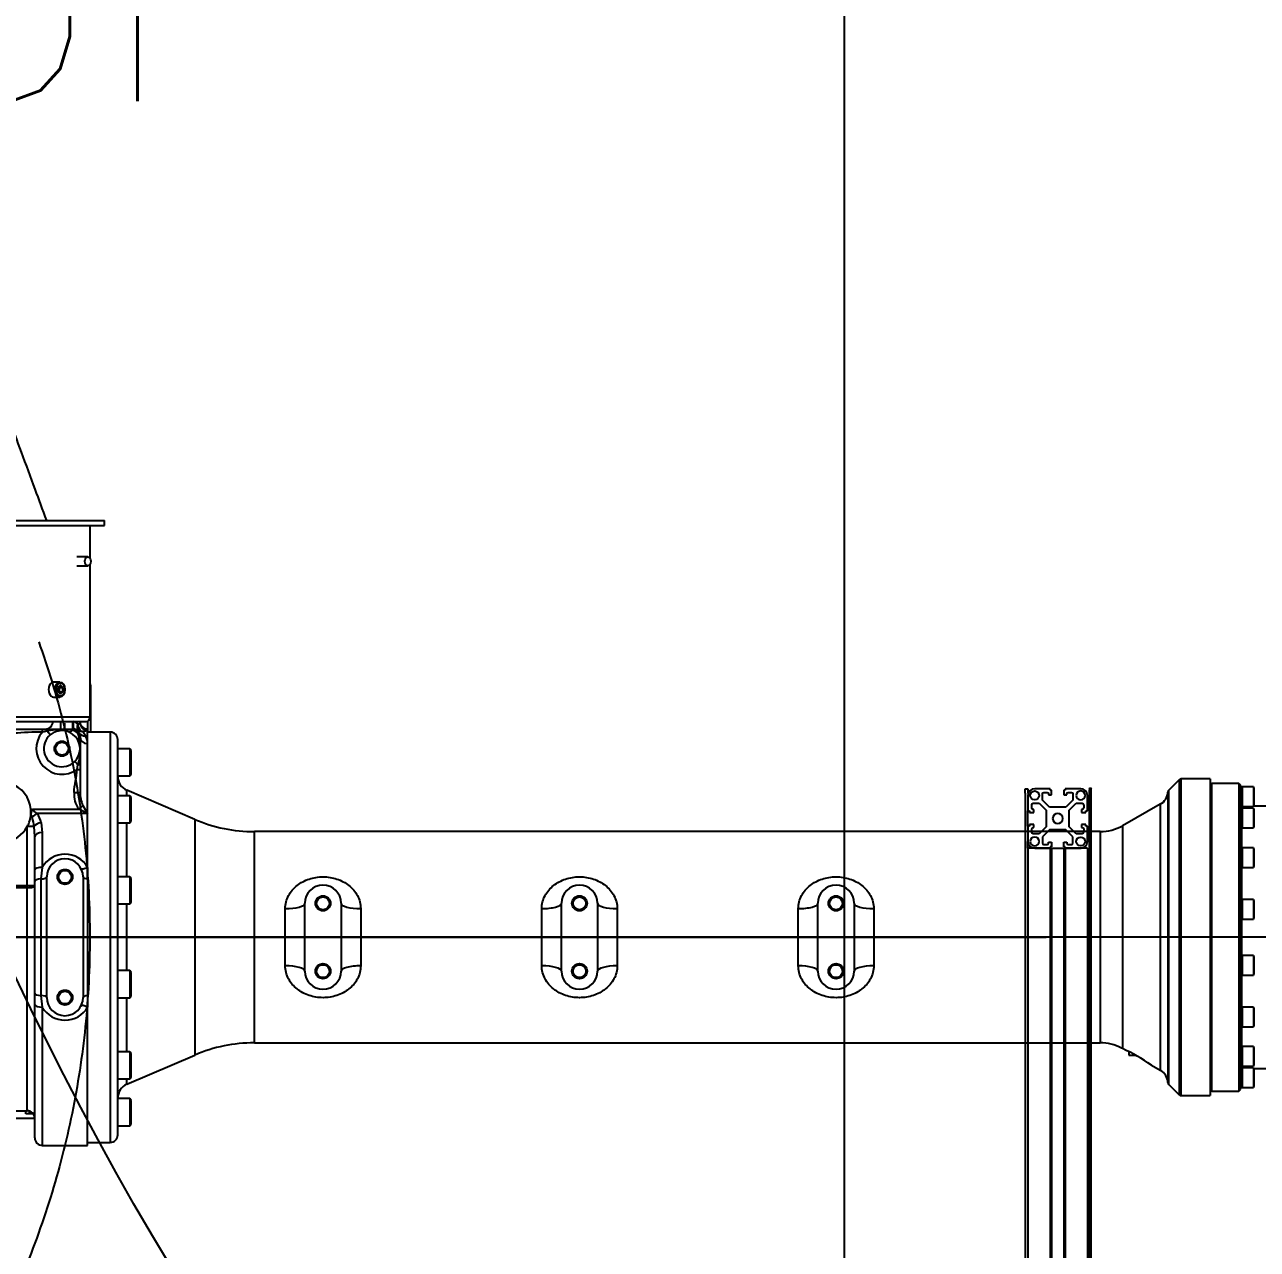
# Model space of a CAD drawing. Header units: millimetres. Extents: x 10462777 to 22643323, y 453826 to 1389191.
# Drawn here: x 11298256 to 11299086, y 583224 to 584049 of the extents above; entities that cross this region are included whole.
import ezdxf
from ezdxf.enums import TextEntityAlignment as Align

# ---------------------------------------------------------------- set-up
doc = ezdxf.new("R2010")
doc.units = ezdxf.units.MM
doc.header["$LTSCALE"] = 200
doc.header["$MEASUREMENT"] = 0
doc.header["$PDMODE"] = 35
doc.header["$PDSIZE"] = -5
for name, pattern in [('CENTER', [2, 1.25, -0.25, 0.25, -0.25]), ('CENTER2', [1.125, 0.75, -0.125, 0.125, -0.125]), ('PHANTOM', [2.5, 1.25, -0.25, 0.25, -0.25, 0.25, -0.25])]:
    doc.linetypes.add(name, pattern=pattern)
doc.layers.get('0').update_dxf_attribs({"linetype": 'CONTINUOUS'})
doc.layers.get('DEFPOINTS').update_dxf_attribs({"linetype": 'CONTINUOUS'})
for name, color, linetype in [('$DDT_AUDIT_GENERATED_(146A)', 7, 'CONTINUOUS'), ('$DDT_AUDIT_GENERATED_(1626)', 7, 'CONTINUOUS'), ('$DDT_AUDIT_GENERATED_(276)', 7, 'CONTINUOUS'), ('$DDT_AUDIT_GENERATED_(D3A)', 7, 'CONTINUOUS'), ('1', 1, 'CENTER'), ('A290-7120-X219', 7, 'CONTINUOUS'), ('A290-7329-X401', 7, 'CONTINUOUS'), ('A290-7329-X402', 7, 'CONTINUOUS'), ('A290-7329-X406', 7, 'CONTINUOUS'), ('DV1_DEFAULT', 7, 'CONTINUOUS'), ('LIBRL_A6-BA-12X3', 7, 'CONTINUOUS'), ('LIBRL_A6-BA-6X10', 7, 'CONTINUOUS'), ('LIBRL_A6-BA-8X35', 7, 'CONTINUOUS'), ('LIBRL_A97L-0001-', 7, 'CONTINUOUS'), ('ZZ', 7, 'CONTINUOUS')]:
    doc.layers.add(name, color=color, linetype=linetype)
doc.layers.add('LAYOUT', color=8, linetype='CONTINUOUS', lineweight=25)
doc.styles.add('SEACAD_arial_ttf', font='txt.shx ', dxfattribs={"height": 0.2, "bigfont": ' whgtxt.shx'})
doc.styles.get("Standard").update_dxf_attribs({"font": 'SYMBOL'})
doc.dimstyles.new('DS ROBOTEC', dxfattribs={"dimscale": 0, "dimtxt": 2.5, "dimasz": 2.5, "dimexe": 0.3, "dimexo": 0.3, "dimgap": 0.5, "dimtad": 1, "dimzin": 9, "dimdsep": 46, "dimtxsty": 'Standard', "dimblk": 'OPEN', "dimcen": 0, "dimclrd": 4, "dimclre": 4, "dimclrt": 110, "dimazin": 2, "dimtm": 1.5, "dimtfac": 1, "dimtmove": 0, "dimatfit": 3, "dimldrblk": 'OPEN', "dimfxl": 1, "dimtfill": 1, "dimtolj": 1, "dimlwd": -1, "dimlwe": -1, "dimarcsym": 0})

# ---------------------------------------------------------------- blocks, each defined once
blk = doc.blocks.new('r710ic')
at = {"layer": 'LAYOUT', "color": 3}
blk.add_circle((272041.37, 104232.63), 2050.12, dxfattribs=at)
blk = doc.blocks.new('A$C7DA30AB0')
at = {"layer": '$DDT_AUDIT_GENERATED_(146A)', "color": 7, "linetype": 'Continuous', "ltscale": 25.4}
for p, q in [((3586.22, 3306.61, 0), (3598.01, 3306.61, 0)), ((3598.01, 3306.61, 0), (3600.62, 3306.61, 0)), ((3600.62, 3306.61, 0), (3600.62, 3306.61, 0))]:
    blk.add_line(p, q, dxfattribs=at)
blk.add_ellipse((3598.01, 3304.57, 0), major_axis=(0, 2.03), ratio=0.642788, start_param=0, end_param=0.044703, dxfattribs=at)
at = {"layer": '$DDT_AUDIT_GENERATED_(1626)', "color": 7, "linetype": 'Continuous', "ltscale": 25.4}
blk.add_open_spline([(3586.22, 3306.61, 0), (3583.49, 3314.07, 0), (3578.17, 3328.55, 0), (3569.45, 3352.2, 0), (3560.84, 3375.21, 0), (3552.73, 3396.49, 0), (3545.18, 3415.82, 0), (3538.19, 3433.25, 0), (3531.75, 3448.82, 0), (3525.85, 3462.59, 0), (3520.47, 3474.71, 0), (3515.49, 3485.5, 0), (3510.8, 3495.27, 0), (3506.3, 3504.23, 0), (3501.99, 3512.43, 0), (3498.22, 3519.22, 0), (3494.89, 3524.96, 0), (3491.68, 3530.24, 0), (3487.9, 3536.12, 0), (3483.44, 3542.55, 0), (3478.15, 3549.44, 0), (3472.35, 3556, 0), (3466.34, 3561.7, 0), (3460.67, 3566.1, 0), (3455.9, 3569.1, 0), (3452.07, 3571.11, 0), (3448.99, 3572.53, 0), (3445.26, 3574.02, 0), (3440.42, 3575.57, 0), (3434.56, 3576.87, 0), (3427.48, 3577.72, 0), (3420.22, 3577.7, 0), (3413.52, 3576.84, 0), (3408.08, 3575.57, 0), (3403.63, 3574.08, 0), (3399.5, 3572.32, 0), (3395.52, 3570.24, 0), (3391.2, 3567.47, 0), (3387.01, 3564.19, 0), (3383.31, 3560.74, 0), (3380.19, 3557.39, 0), (3377.61, 3554.26, 0), (3375.37, 3551.26, 0), (3373.39, 3548.36, 0), (3371.07, 3544.66, 0), (3368.41, 3539.92, 0), (3365.46, 3533.83, 0), (3362.67, 3527.04, 0), (3360.15, 3519.61, 0), (3357.99, 3511.7, 0), (3356.34, 3503.6, 0), (3355.25, 3495.68, 0), (3354.72, 3488.24, 0), (3354.68, 3481.2, 0), (3355.05, 3475.71, 0), (3355.55, 3471.63, 0), (3355.97, 3468.94, 0), (3356.49, 3466.3, 0), (3357.09, 3463.69, 0), (3357.82, 3461.08, 0), (3358.73, 3458.26, 0), (3359.98, 3454.99, 0), (3361.77, 3451.13, 0), (3364.31, 3446.8, 0), (3367.67, 3442.26, 0), (3371.96, 3437.46, 0), (3374.92, 3434.53, 0), (3376.76, 3432.73, 0)], degree=3, knots=[0.0070915, 0.0070915, 0.0070915, 0.0070915, 0.0368787, 0.0715317, 0.1038029, 0.1336061, 0.1609145, 0.1857498, 0.2081714, 0.2282665, 0.2461396, 0.2621447, 0.2771535, 0.291269, 0.3045347, 0.3169976, 0.3252716, 0.3342492, 0.3448381, 0.3570021, 0.3704717, 0.3862615, 0.4004659, 0.4132101, 0.424257, 0.4305665, 0.4360223, 0.4416758, 0.4500991, 0.4606382, 0.4709383, 0.4851588, 0.496676, 0.5066749, 0.5170292, 0.525421, 0.536025, 0.5490861, 0.5639803, 0.5776069, 0.589551, 0.6013983, 0.611703, 0.6218037, 0.6317028, 0.6495848, 0.6691913, 0.6907946, 0.7139724, 0.7380635, 0.7629986, 0.7873313, 0.80959, 0.8305732, 0.8516489, 0.8600642, 0.8683819, 0.8766001, 0.8847187, 0.8927381, 0.9011275, 0.9114288, 0.9250671, 0.9410179, 0.9589376, 0.9786405, 1, 1, 1, 1], dxfattribs=at)
at = {"layer": '$DDT_AUDIT_GENERATED_(276)', "color": 7, "linetype": 'Continuous', "ltscale": 25.4}
for p, q in [((4370.66, 3129.62, 0), (4369.65, 3128.6, 0)), ((4388.95, 3129.62, 0), (4370.66, 3129.62, 0)), ((4370.66, 2922.35, 0), (4370.66, 3129.62, 0)), ((4389.97, 3128.6, 0), (4388.95, 3129.62, 0)), ((4388.95, 3129.62, 0), (4388.95, 2922.35, 0)), ((4389.97, 3127.26, 0), (4389.97, 3128.6, 0)), ((4389.97, 2925.89, 0), (4389.97, 3126.63, 0)), ((4390.98, 3112.84, 0), (4390.98, 3114.05, 0)), ((4420.96, 3114.38, 0), (4399, 3114.38, 0)), ((4390.98, 3086.21, 0), (4390.98, 3099.64, 0)), ((4390.98, 3051.42, 0), (4390.98, 3073.01, 0)), ((4390.98, 3013.76, 0), (4390.98, 3038.21, 0)), ((4390.98, 2978.97, 0), (4390.98, 3000.55, 0)), ((4390.98, 2952.34, 0), (4390.98, 2965.76, 0)), ((4390.98, 2937.93, 0), (4390.98, 2939.13, 0)), ((4399, 2937.59, 0), (4420.96, 2937.59, 0)), ((4369.65, 2923.37, 0), (4370.66, 2922.35, 0)), ((4370.66, 2922.35, 0), (4388.95, 2922.35, 0)), ((4388.95, 2922.35, 0), (4389.97, 2923.37, 0)), ((4389.97, 2923.37, 0), (4389.97, 2924.72, 0))]:
    blk.add_line(p, q, dxfattribs=at)
at = {"layer": '$DDT_AUDIT_GENERATED_(D3A)', "color": 7, "linetype": 'Continuous', "ltscale": 25.4}
for p, q in [((3615.78, 3195.66, 0), (3615.78, 3190.58, 0)), ((3615.37, 3190.58, 0), (3615.78, 3190.58, 0)), ((3615.78, 3190.58, 0), (3615.78, 3185.5, 0)), ((3615.78, 3185.5, 0), (3615.37, 3185.5, 0)), ((3615.78, 3180.42, 0), (3615.37, 3180.42, 0)), ((3615.78, 3185.5, 0), (3615.78, 3180.42, 0)), ((3615.78, 3180.42, 0), (3615.78, 3164.16, 0)), ((3613.75, 3171.48, 0), (3613.75, 3164.16, 0))]:
    blk.add_line(p, q, dxfattribs=at)
blk.add_arc((3613.74, 3195.66, 0), 2.03, 0, 37.05083, dxfattribs=at)
at = {"layer": 'A290-7120-X219', "color": 7, "linetype": 'Continuous', "ltscale": 25.4}
for p, q in [((4314.78, 2949.02, 0), (4314.78, 2946.64, 0)), ((4314.78, 2946.64, 0), (4319.2, 2946.64, 0))]:
    blk.add_line(p, q, dxfattribs=at)
at = {"layer": 'A290-7329-X401', "color": 7, "linetype": 'Continuous', "ltscale": 25.4}
for p, q in [((3595.46, 3171.27, 0), (3595.46, 3166.19, 0)), ((3603.58, 3171.27, 0), (3603.58, 3166.19, 0)), ((3608.66, 3171.27, 0), (3608.66, 3170.47, 0)), ((3544.8, 3166.19, 0), (3583.3, 3166.19, 0)), ((3583.3, 3166.19, 0), (3587.06, 3166.19, 0)), ((3583.3, 3164.16, 0), (3583.3, 3166.19, 0)), ((3586.57, 3164.74, 0), (3583.3, 3164.16, 0)), ((3588.62, 3162.31, 0), (3586.57, 3164.74, 0)), ((3587.06, 3166.19, 0), (3602.93, 3166.19, 0)), ((3602.93, 3166.19, 0), (3603.58, 3166.19, 0)), ((3603.94, 3165.29, 0), (3603.12, 3165.47, 0)), ((3610.51, 3164.48, 0), (3612.27, 3161.47, 0)), ((3613.74, 3166.19, 0), (3613.74, 3165.42, 0)), ((3613.74, 3156.39, 0), (3613.74, 3165.42, 0)), ((3608.08, 3160.59, 0), (3607.82, 3161.56, 0)), ((3608.66, 3152.99, 0), (3608.08, 3160.59, 0)), ((3608.66, 3161.11, 0), (3608.66, 3160.37, 0)), ((3608.66, 3160.37, 0), (3608.66, 3152.99, 0)), ((3613.74, 3109.32, 0), (3613.74, 3156.39, 0)), ((3608.66, 3152.99, 0), (3608.66, 3142.79, 0)), ((3605.08, 3144.35, 0), (3607.21, 3142.21, 0)), ((3606.63, 3139.02, 0), (3607.21, 3142.21, 0)), ((3606.63, 3139.02, 0), (3608.66, 3139.02, 0)), ((3608.66, 3142.79, 0), (3608.66, 3139.02, 0)), ((3608.66, 3139.02, 0), (3608.66, 3123.48, 0)), ((3604.63, 3123.48, 0), (3608.66, 3123.48, 0)), ((3607.79, 3112.34, 0), (3610.64, 3114.66, 0)), ((3610.64, 3114.66, 0), (3613.74, 3109.32, 0)), ((3576.43, 3106.65, 0), (3575.6, 3108.92, 0)), ((3576.63, 3112.34, 0), (3607.79, 3112.34, 0)), ((3613.74, 3109.32, 0), (3579.75, 3109.32, 0)), ((3613.74, 3109.32, 0), (3607.79, 3112.34, 0)), ((3613.74, 3073.05, 0), (3613.74, 3109.32, 0)), ((3577.75, 3100.48, 0), (3573.1, 3100.48, 0)), ((3573.1, 3060.81, 0), (3573.1, 3100.48, 0)), ((3578.18, 3093.87, 0), (3577.75, 3100.48, 0)), ((3582.4, 3103.28, 0), (3583.26, 3096.42, 0)), ((3583.26, 3096.42, 0), (3583.26, 3073.05, 0)), ((3578.18, 3071.34, 0), (3578.18, 3093.87, 0)), ((3578.18, 3063.84, 0), (3578.18, 3071.34, 0)), ((3583.26, 3073.05, 0), (3582.25, 3065.23, 0)), ((3613.74, 3073.05, 0), (3613.74, 3065.32, 0)), ((3578.18, 2988.13, 0), (3578.18, 3063.84, 0)), ((3582.25, 3065.23, 0), (3582.25, 2986.74, 0)), ((3586.31, 3025.99, 0), (3586.31, 3066.63, 0)), ((3610.7, 3066.63, 0), (3610.7, 2985.35, 0)), ((3613.74, 3065.32, 0), (3613.74, 2986.65, 0)), ((3557.86, 3060.81, 0), (3573.1, 3060.81, 0)), ((3573.1, 3059.36, 0), (3557.86, 3059.36, 0)), ((3573.1, 3059.36, 0), (3573.1, 3060.81, 0)), ((3573.1, 3060.81, 0), (3578.18, 3060.81, 0)), ((3573.1, 2909.15, 0), (3573.1, 3059.36, 0)), ((3586.31, 2985.35, 0), (3586.31, 3025.99, 0)), ((3578.18, 2980.63, 0), (3578.18, 2988.13, 0)), ((3578.18, 2890.86, 0), (3578.18, 2980.63, 0)), ((3582.25, 2986.74, 0), (3583.26, 2978.92, 0)), ((3613.74, 2986.65, 0), (3613.74, 2978.92, 0)), ((3583.26, 2978.92, 0), (3583.26, 2885.78, 0)), ((3613.74, 2885.78, 0), (3613.74, 2978.92, 0)), ((3552.78, 2909.15, 0), (3573.1, 2909.15, 0)), ((3572.15, 2907.11, 0), (3572.15, 2909.15, 0)), ((3574.71, 2907.11, 0), (3572.15, 2907.11, 0)), ((3574.71, 2907.11, 0), (3574.71, 2908.89, 0)), ((3576.88, 2907.11, 0), (3574.71, 2907.11, 0)), ((3576.88, 2907.11, 0), (3576.88, 2907.46, 0)), ((3577.12, 2907.11, 0), (3576.88, 2907.11, 0)), ((3577.12, 2907.11, 0), (3577.12, 2907.18, 0)), ((3577.17, 2907.11, 0), (3577.12, 2907.11, 0)), ((3561.42, 2904.07, 0), (3578.18, 2904.07, 0)), ((3583.26, 2885.78, 0), (3613.74, 2885.78, 0))]:
    blk.add_line(p, q, dxfattribs=at)
for centre, radius in [((3596.47, 3152.99, 0), 5.08), ((3596.47, 3152.99, 0), 4.32), ((3598.5, 3066.63, 0), 5.08), ((3598.5, 3066.63, 0), 4.32), ((3598.5, 2985.35, 0), 5.08), ((3598.5, 2985.35, 0), 4.32)]:
    blk.add_circle(centre, radius, dxfattribs=at)
for centre, radius, start, end in [((3585.3, 3171.27, 0), 5.08, 270, 0), ((3603.6, 3167.08, 0), 4.21, 34.97668, 84.772), ((3613.74, 3171.27, 0), 5.08, 180, 270), ((3596.47, 3152.99, 0), 17.27, 139.67978, 306.03188), ((3596.73, 3121.99, 0), 43.94, 81.63822, 103.36745), ((3596.47, 3152.99, 0), 12.19, 314.90087, 130.11917), ((3603.58, 3161.11, 0), 5.08, 0, 90), ((3602.91, 3160.33, 0), 5.06, 13.98256, 78.17778), ((3604.2, 3159.04, 0), 7.16, 61.08318, 88.64104), ((3609.61, 3164.83, 0), 2, 166.41478, 212.94103), ((3596.47, 3152.99, 0), 12.19, 130.11917, 314.90087), ((3604.19, 3156.38, 0), 9.55, 0.06732, 32.21055), ((3579.18, 3151.47, 0), 29.53, 341.71833, 2.9421), ((3555.32, 3110.31, 0), 20.32, 356.062, 130.58967), ((3621.83, 3122.35, 0), 17.24, 176.22774, 215.46167), ((3628.51, 3123.3, 0), 19.85, 179.47489, 205.79306), ((3555.32, 3110.31, 0), 20.32, 331.04498, 356.062), ((3581.99, 3108.86, 0), 6.39, 146.99822, 179.45666), ((3550.72, 3097.9, 0), 27.15, 5.45472, 18.79943), ((3563.7, 3098.68, 0), 19.26, 13.81838, 33.55031), ((3555.32, 3110.31, 0), 20.32, 277.18076, 331.04498), ((3598.5, 3064.29, 0), 17.58, 29.89361, 150.10639), ((3598.5, 3066.63, 0), 12.19, 0, 180), ((3598.5, 2985.35, 0), 12.19, 180, 0), ((3598.5, 2987.69, 0), 17.58, 209.89361, 330.10639), ((3573.1, 2904.07, 0), 5.08, 0, 90), ((3583.26, 2890.86, 0), 5.08, 180, 270)]:
    blk.add_arc(centre, radius, start, end, dxfattribs=at)
at = {"layer": 'A290-7329-X401', "color": 7, "linetype": 'CENTER2', "ltscale": 25.4}
for start, end in [(347.20108, 0), (317.16659, 318.73626)]:
    blk.add_arc((3578.18, 3170.26, 0), 20.32, start, end, dxfattribs=at)
at = {"layer": 'A290-7329-X401', "color": 7, "linetype": 'Continuous', "ltscale": 25.4}
for centre, major_axis, ratio, start_param, end_param in [((3604.37, 3171.27, 0), (0, 5.08), 0.077659, 1.570796, 3.141593), ((3587.06, 3164.16, 0), (0, -2.03), 0.25123, 3.141593, 4.422637), ((3603.58, 3168.73, 0), (-2.09, -4.63), 0.230346, 0, 0.89858), ((3602.93, 3164.16, 0), (0, 2.03), 0.120197, 5.409101, 6.283179), ((3603.58, 3164.16, 0), (0, -2.03), 0.212616, 2.156477, 3.141593), ((3610.51, 3169.49, 0), (-2.59, -4.37), 0.625446, 5.066932, 6.183976), ((3610.51, 3169.49, 0), (-0.74, 5.03), 0.677667, 1.471391, 2.927739), ((3610.51, 3169.49, 0), (-4.36, -2.61), 0.983456, 0.440757, 1.038279), ((3612.27, 3166.38, 0), (-4.35, -2.63), 0.954764, 0, 1.046453), ((3613.74, 3170.47, 0), (-5.08, 0), 0.994483, 0, 0.20835), ((3613.74, 3170.47, 0), (-5.08, 0), 0.994483, 0.20835, 1.570796), ((3611.71, 3161.11, 0), (-4.48, -2.39), 0.33282, 5.459133, 6.283185), ((3606.63, 3161.11, 0), (-2.03, 0), 0.267, 3.141593, 4.089088), ((3606.63, 3160.37, 0), (-2.03, 0), 0.148783, 3.141593, 3.916786), ((3613.74, 3161.11, 0), (-5.08, 0), 0.93007, 0, 1.570796), ((3606.63, 3142.79, 0), (-2.03, 0), 0.299176, 1.860548, 3.141593), ((3579.75, 3106.3, 0), (-4.07, -3.04), 0.509375, 4.348499, 5.216836), ((3582.4, 3100.48, 0), (-4.88, -1.42), 0.535671, 4.557621, 5.785179), ((3583.26, 3093.87, 0), (-5.08, 0), 0.502355, 4.712389, 6.283185), ((3583.26, 3071.34, 0), (-5.08, 0), 0.335664, 4.712389, 6.283185), ((3613.74, 3074.75, 0), (-4.48, -2.39), 0.29994, 0, 1.412172), ((3583.26, 3063.84, 0), (-5.08, 0), 0.27972, 4.913747, 6.283185), ((3581.23, 3066.63, 0), (5.08, 0), 0.27972, 4.913747, 6.283185), ((3615.78, 3066.63, 0), (-5.08, 0), 0.280116, 0, 1.159279), ((3573.1, 3060.81, 0), (-5.08, 0), 0.285652, 1.570796, 3.141593), ((3583.26, 2988.13, 0), (-5.08, 0), 0.27972, 0, 1.369438), ((3583.26, 2980.63, 0), (-5.08, 0), 0.335664, 0, 1.570796), ((3581.23, 2985.35, 0), (-5.08, 0), 0.27972, 3.141593, 4.511031), ((3613.74, 2977.22, 0), (4.48, -2.39), 0.29994, 1.72942, 3.141593), ((3615.78, 2985.35, 0), (5.08, 0), 0.280116, 1.982313, 3.141593)]:
    blk.add_ellipse(centre, major_axis=major_axis, ratio=ratio, start_param=start_param, end_param=end_param, dxfattribs=at)
for points in [[(3583.3, 3164.16, 0), (3570.47, 3164.16, 0), (3557.63, 3162.58, 0), (3544.8, 3162.58, 0)], [(3604.63, 3123.48, 0), (3604.63, 3128.66, 0), (3606.63, 3133.84, 0), (3606.63, 3139.02, 0)]]:
    blk.add_open_spline(points, degree=3, dxfattribs=at)
for points, knots in [([(3607.05, 3169.49, 0), (3607.3, 3169.57, 0), (3607.53, 3169.65, 0), (3607.93, 3169.82, 0), (3608.1, 3169.9, 0), (3608.38, 3170.07, 0), (3608.49, 3170.16, 0), (3608.63, 3170.32, 0), (3608.66, 3170.4, 0), (3608.66, 3170.47, 0)], [0, 0, 0, 0, 0.25, 0.25, 0.5, 0.5, 0.75, 0.75, 1, 1, 1, 1]), ([(3613.74, 3165.42, 0), (3613.74, 3165.35, 0), (3613.67, 3165.27, 0), (3613.46, 3165.16, 0), (3613.37, 3165.11, 0), (3613.15, 3165.03, 0), (3613.03, 3164.99, 0), (3612.61, 3164.87, 0), (3612.27, 3164.79, 0), (3611.67, 3164.67, 0), (3611.45, 3164.63, 0), (3611, 3164.55, 0), (3610.76, 3164.51, 0), (3610.51, 3164.48, 0)], [0, 0, 0, 0, 0.25, 0.25, 0.375, 0.375, 0.5, 0.5, 0.75, 0.75, 0.875, 0.875, 1, 1, 1, 1]), ([(3576.63, 3112.34, 0), (3576.68, 3112.15, 0), (3576.76, 3111.98, 0), (3576.97, 3111.66, 0), (3577.08, 3111.52, 0), (3577.46, 3111.1, 0), (3577.73, 3110.85, 0), (3578.3, 3110.37, 0), (3578.58, 3110.15, 0), (3579.17, 3109.72, 0), (3579.46, 3109.52, 0), (3579.75, 3109.32, 0)], [0, 0, 0, 0, 0.125, 0.125, 0.25, 0.25, 0.5, 0.5, 0.75, 0.75, 1, 1, 1, 1])]:
    blk.add_open_spline(points, degree=3, knots=knots, dxfattribs=at)
at = {"layer": 'A290-7329-X402', "color": 7, "linetype": 'Continuous', "ltscale": 25.4}
for p, q in [((3628.98, 3164.16, 0), (3613.74, 3164.16, 0)), ((3628.98, 3164.16, 0), (3628.98, 2887.81, 0)), ((3634.06, 2892.89, 0), (3634.06, 3159.08, 0)), ((4348.73, 3132.07, 0), (4341.78, 3125.11, 0)), ((4348.73, 3132.07, 0), (4348.73, 2919.9, 0)), ((4369.65, 3132.67, 0), (4350.17, 3132.67, 0)), ((4350.17, 2919.31, 0), (4350.17, 3132.67, 0)), ((4369.65, 3132.67, 0), (4369.65, 2919.31, 0)), ((3686.02, 3105.32, 0), (3640.22, 3124.95, 0)), ((3640.22, 3121.34, 0), (3640.22, 3124.95, 0)), ((4341.18, 3123.79, 0), (4341.18, 2928.18, 0)), ((4341.78, 2926.86, 0), (4341.78, 3125.11, 0)), ((4336.06, 3115.52, 0), (4310.61, 3101.08, 0)), ((4336.06, 3115.52, 0), (4336.06, 2936.45, 0)), ((3686.02, 3105.32, 0), (3686.02, 2946.65, 0)), ((3640.22, 3066.69, 0), (3640.22, 3103.05, 0)), ((4295.56, 3097.11, 0), (3726.04, 3097.11, 0)), ((3726.04, 2954.87, 0), (3726.04, 3097.11, 0)), ((4295.56, 3097.11, 0), (4295.56, 2954.87, 0)), ((4310.61, 3101.08, 0), (4310.61, 2951.01, 0)), ((3613.74, 3065.32, 0), (3613.74, 3073.05, 0)), ((3640.22, 3003.58, 0), (3640.22, 3048.4, 0)), ((3760.05, 3025.99, 0), (3760.05, 3048.85, 0)), ((3784.43, 3048.85, 0), (3784.43, 3025.99, 0)), ((3932.77, 3025.99, 0), (3932.77, 3048.85, 0)), ((3957.15, 3048.85, 0), (3957.15, 3025.99, 0)), ((4105.49, 3025.99, 0), (4105.49, 3048.85, 0)), ((4129.87, 3048.85, 0), (4129.87, 3025.99, 0)), ((3746.84, 3006.71, 0), (3746.84, 3045.27, 0)), ((3797.64, 3045.27, 0), (3797.64, 3006.71, 0)), ((3919.56, 3006.71, 0), (3919.56, 3045.27, 0)), ((3970.36, 3045.27, 0), (3970.36, 3006.71, 0)), ((4092.28, 3006.71, 0), (4092.28, 3045.27, 0)), ((4143.08, 3045.27, 0), (4143.08, 3006.71, 0)), ((3760.05, 3003.13, 0), (3760.05, 3025.99, 0)), ((3784.43, 3025.99, 0), (3784.43, 3003.13, 0)), ((3932.77, 3003.13, 0), (3932.77, 3025.99, 0)), ((3957.15, 3025.99, 0), (3957.15, 3003.13, 0)), ((4105.49, 3003.13, 0), (4105.49, 3025.99, 0)), ((4129.87, 3025.99, 0), (4129.87, 3003.13, 0)), ((3640.22, 2948.92, 0), (3640.22, 2985.29, 0)), ((3640.22, 2927.03, 0), (3686.02, 2946.65, 0)), ((3726.04, 2954.87, 0), (4295.56, 2954.87, 0)), ((4330.01, 2939.88, 0), (4336.06, 2936.45, 0)), ((3640.22, 2927.03, 0), (3640.22, 2930.63, 0)), ((4341.78, 2926.86, 0), (4348.73, 2919.9, 0)), ((4350.17, 2919.31, 0), (4369.65, 2919.31, 0)), ((3613.74, 2887.81, 0), (3628.98, 2887.81, 0))]:
    blk.add_line(p, q, dxfattribs=at)
for centre, radius in [((3772.24, 3048.85, 0), 5.08), ((3772.24, 3048.85, 0), 4.32), ((3944.96, 3048.85, 0), 5.08), ((3944.96, 3048.85, 0), 4.32), ((4117.68, 3048.85, 0), 5.08), ((4117.68, 3048.85, 0), 4.32), ((3772.24, 3003.13, 0), 5.08), ((3772.24, 3003.13, 0), 4.32), ((3944.96, 3003.13, 0), 5.08), ((3944.96, 3003.13, 0), 4.32), ((4117.68, 3003.13, 0), 5.08), ((4117.68, 3003.13, 0), 4.32)]:
    blk.add_circle(centre, radius, dxfattribs=at)
for centre, radius, start, end in [((3628.98, 3159.08, 0), 5.08, 0, 90), ((3644.22, 3134.29, 0), 10.16, 180, 246.80141), ((4350.17, 3130.63, 0), 2.03, 90, 135), ((4331.04, 3124.36, 0), 10.16, 299.57784, 356.79996), ((4343.21, 3123.68, 0), 2.03, 135, 176.79996), ((3726.04, 3198.71, 0), 101.6, 246.80141, 270), ((4295.56, 3127.59, 0), 30.48, 270, 299.57784), ((3772.24, 3048.85, 0), 12.19, 0, 180), ((3944.96, 3048.85, 0), 12.19, 0, 180), ((4117.68, 3048.85, 0), 12.19, 0, 180), ((3772.24, 3003.13, 0), 12.19, 180, 0), ((3944.96, 3003.13, 0), 12.19, 180, 0), ((4117.68, 3003.13, 0), 12.19, 180, 0), ((3726.04, 2853.27, 0), 101.6, 90, 113.19859), ((4295.56, 2924.39, 0), 30.48, 62.1086, 90), ((4302.49, 2932.77, 0), 19.96, 66.0057, 68.81072), ((4258.89, 2838.35, 0), 123.97, 54.98217, 65.34241), ((4331.04, 2927.61, 0), 10.16, 3.20004, 60.42216), ((3644.22, 2917.69, 0), 10.16, 113.19859, 180), ((4343.21, 2928.3, 0), 2.03, 183.20004, 225), ((4350.17, 2921.34, 0), 2.03, 225, 270), ((3628.98, 2892.89, 0), 5.08, 270, 0)]:
    blk.add_arc(centre, radius, start, end, dxfattribs=at)
for centre, major_axis, start_param, end_param in [((3746.84, 3048.85, 0), (13.21, 0), 4.712389, 6.283185), ((3797.64, 3048.85, 0), (-13.21, 0), 0, 1.570796), ((3919.56, 3048.85, 0), (-13.21, 0), 1.570796, 3.141593), ((3970.36, 3048.85, 0), (-13.21, 0), 0, 1.570796), ((4092.28, 3048.85, 0), (-13.21, 0), 1.570796, 3.141593), ((4143.08, 3048.85, 0), (13.21, 0), 3.141593, 4.712389), ((3746.84, 3003.13, 0), (-13.21, 0), 3.141593, 4.712389), ((3797.64, 3003.13, 0), (13.21, 0), 1.570796, 3.141593), ((3919.56, 3003.13, 0), (-13.21, 0), 3.141593, 4.712389), ((3970.36, 3003.13, 0), (-13.21, 0), 4.712389, 6.283185), ((4092.28, 3003.13, 0), (13.21, 0), 0, 1.570796), ((4143.08, 3003.13, 0), (-13.21, 0), 4.712389, 6.283185)]:
    blk.add_ellipse(centre, major_axis=major_axis, ratio=0.271084, start_param=start_param, end_param=end_param, dxfattribs=at)
for points in [[(3746.84, 3045.27, 0), (3746.84, 3046.82, 0), (3747.04, 3048.33, 0), (3747.79, 3051.26, 0), (3748.35, 3052.68, 0), (3750.45, 3056.64, 0), (3752.44, 3058.96, 0), (3755.98, 3061.78, 0), (3757.27, 3062.62, 0), (3759.97, 3064.07, 0), (3761.39, 3064.68, 0), (3764.36, 3065.68, 0), (3765.92, 3066.06, 0), (3769.04, 3066.56, 0), (3770.62, 3066.69, 0), (3775.44, 3066.69, 0), (3778.61, 3066.18, 0), (3783.09, 3064.68, 0), (3784.51, 3064.07, 0), (3787.21, 3062.62, 0), (3788.5, 3061.78, 0), (3790.86, 3059.9, 0), (3791.94, 3058.86, 0), (3793.86, 3056.59, 0), (3794.72, 3055.34, 0), (3796.83, 3051.38, 0), (3797.64, 3048.38, 0), (3797.64, 3045.27, 0)], [(3919.56, 3045.27, 0), (3919.56, 3046.82, 0), (3919.76, 3048.33, 0), (3920.51, 3051.26, 0), (3921.07, 3052.68, 0), (3923.17, 3056.64, 0), (3925.16, 3058.96, 0), (3928.7, 3061.78, 0), (3929.99, 3062.62, 0), (3932.69, 3064.07, 0), (3934.11, 3064.68, 0), (3937.08, 3065.68, 0), (3938.64, 3066.06, 0), (3941.76, 3066.56, 0), (3943.34, 3066.69, 0), (3948.16, 3066.69, 0), (3951.33, 3066.18, 0), (3955.81, 3064.68, 0), (3957.23, 3064.07, 0), (3959.93, 3062.62, 0), (3961.22, 3061.78, 0), (3963.58, 3059.9, 0), (3964.66, 3058.86, 0), (3966.58, 3056.59, 0), (3967.44, 3055.34, 0), (3969.55, 3051.38, 0), (3970.36, 3048.38, 0), (3970.36, 3045.27, 0)], [(4092.28, 3045.27, 0), (4092.28, 3046.82, 0), (4092.48, 3048.33, 0), (4093.23, 3051.26, 0), (4093.79, 3052.68, 0), (4095.89, 3056.64, 0), (4097.88, 3058.96, 0), (4101.42, 3061.78, 0), (4102.71, 3062.62, 0), (4105.41, 3064.07, 0), (4106.83, 3064.68, 0), (4109.8, 3065.68, 0), (4111.36, 3066.06, 0), (4114.48, 3066.56, 0), (4116.06, 3066.69, 0), (4120.88, 3066.69, 0), (4124.05, 3066.18, 0), (4128.53, 3064.68, 0), (4129.95, 3064.07, 0), (4132.65, 3062.62, 0), (4133.94, 3061.78, 0), (4136.3, 3059.9, 0), (4137.38, 3058.86, 0), (4139.3, 3056.59, 0), (4140.16, 3055.34, 0), (4142.27, 3051.38, 0), (4143.08, 3048.38, 0), (4143.08, 3045.27, 0)], [(3797.64, 3006.71, 0), (3797.64, 3005.15, 0), (3797.44, 3003.64, 0), (3796.69, 3000.72, 0), (3796.13, 2999.29, 0), (3794.03, 2995.33, 0), (3792.04, 2993.02, 0), (3788.5, 2990.19, 0), (3787.21, 2989.35, 0), (3784.51, 2987.9, 0), (3783.09, 2987.29, 0), (3780.12, 2986.3, 0), (3778.57, 2985.92, 0), (3775.44, 2985.41, 0), (3773.86, 2985.29, 0), (3769.04, 2985.28, 0), (3765.87, 2985.79, 0), (3761.39, 2987.29, 0), (3759.97, 2987.9, 0), (3757.27, 2989.35, 0), (3755.98, 2990.19, 0), (3753.62, 2992.08, 0), (3752.54, 2993.11, 0), (3750.62, 2995.38, 0), (3749.76, 2996.64, 0), (3747.66, 3000.6, 0), (3746.84, 3003.59, 0), (3746.84, 3006.71, 0)], [(3970.36, 3006.71, 0), (3970.36, 3005.15, 0), (3970.16, 3003.64, 0), (3969.41, 3000.72, 0), (3968.85, 2999.29, 0), (3966.75, 2995.33, 0), (3964.76, 2993.02, 0), (3961.22, 2990.19, 0), (3959.93, 2989.35, 0), (3957.23, 2987.9, 0), (3955.81, 2987.29, 0), (3952.84, 2986.3, 0), (3951.29, 2985.92, 0), (3948.16, 2985.41, 0), (3946.58, 2985.29, 0), (3941.76, 2985.28, 0), (3938.59, 2985.79, 0), (3934.11, 2987.29, 0), (3932.69, 2987.9, 0), (3929.99, 2989.35, 0), (3928.7, 2990.19, 0), (3926.34, 2992.08, 0), (3925.26, 2993.11, 0), (3923.34, 2995.38, 0), (3922.48, 2996.64, 0), (3920.38, 3000.6, 0), (3919.56, 3003.59, 0), (3919.56, 3006.71, 0)], [(4143.08, 3006.71, 0), (4143.08, 3005.15, 0), (4142.88, 3003.64, 0), (4142.13, 3000.72, 0), (4141.57, 2999.29, 0), (4139.47, 2995.33, 0), (4137.48, 2993.02, 0), (4133.94, 2990.19, 0), (4132.65, 2989.35, 0), (4129.95, 2987.9, 0), (4128.53, 2987.29, 0), (4125.56, 2986.3, 0), (4124.01, 2985.92, 0), (4120.88, 2985.41, 0), (4119.3, 2985.29, 0), (4114.48, 2985.28, 0), (4111.31, 2985.79, 0), (4106.83, 2987.29, 0), (4105.41, 2987.9, 0), (4102.71, 2989.35, 0), (4101.42, 2990.19, 0), (4099.06, 2992.08, 0), (4097.98, 2993.11, 0), (4096.06, 2995.38, 0), (4095.2, 2996.64, 0), (4093.1, 3000.6, 0), (4092.28, 3003.59, 0), (4092.28, 3006.71, 0)]]:
    blk.add_open_spline(points, degree=3, knots=[0, 0, 0, 0, 0.0625, 0.0625, 0.125, 0.125, 0.25, 0.25, 0.3125, 0.3125, 0.375, 0.375, 0.4375, 0.4375, 0.5, 0.5, 0.625, 0.625, 0.6875, 0.6875, 0.75, 0.75, 0.8125, 0.8125, 0.875, 0.875, 1, 1, 1, 1], dxfattribs=at)
at = {"layer": 'A290-7329-X406', "color": 7, "linetype": 'Continuous', "ltscale": 25.4}
for p, q in [((3563.69, 3306.61, 0), (3625.08, 3306.61, 0)), ((3625.08, 3303.35, 0), (3625.08, 3306.61, 0)), ((3550.06, 3303.35, 0), (3615.37, 3303.35, 0)), ((3563.69, 3303.35, 0), (3625.08, 3303.35, 0)), ((3615.37, 3281.16, 0), (3615.37, 3303.35, 0)), ((3615.37, 3174.53, 0), (3615.37, 3277.19, 0)), ((3547.57, 3171.27, 0), (3612.88, 3171.27, 0)), ((3550.06, 3174.53, 0), (3615.37, 3174.53, 0))]:
    blk.add_line(p, q, dxfattribs=at)
for centre, major_axis in [((3615.37, 3303.35, 0), (0, -0.00203)), ((3612.88, 3174.53, 0), (0, 3.25))]:
    blk.add_ellipse(centre, major_axis=major_axis, ratio=0.766044, start_param=3.141593, end_param=4.712389, dxfattribs=at)
at = {"layer": 'DV1_DEFAULT', "color": 1, "linetype": 'CENTER2', "ltscale": 7}
for p, q in [((5992.89, 3025.99, 0), (0, 3025.99, 0)), ((59.09, 3025.99, 0), (6051.98, 3025.99, 0))]:
    blk.add_line(p, q, dxfattribs=at)
at = {"layer": 'LAYOUT', "color": 6, "linetype": 'PHANTOM'}
for centre, radius in [((3030.45, 3025.99, 0), 2693.02), ((3025.99, 3025.99, 0), 589.24)]:
    blk.add_circle(centre, radius, dxfattribs=at)
at = {"layer": 'LIBRL_A6-BA-12X3', "color": 7, "linetype": 'Continuous', "ltscale": 25.4}
for p, q in [((3642.29, 3152.9, 0), (3634.06, 3152.9, 0)), ((3643.01, 3151.66, 0), (3642.29, 3152.9, 0)), ((3642.29, 3152.9, 0), (3642.29, 3134.61, 0)), ((3643.01, 3135.84, 0), (3643.01, 3151.66, 0)), ((3634.06, 3134.61, 0), (3642.29, 3134.61, 0)), ((3642.29, 3134.61, 0), (3643.01, 3135.84, 0)), ((3642.29, 3121.34, 0), (3634.06, 3121.34, 0)), ((3643.01, 3120.11, 0), (3642.29, 3121.34, 0)), ((3642.29, 3121.34, 0), (3642.29, 3103.05, 0)), ((3643.01, 3104.29, 0), (3643.01, 3120.11, 0)), ((3634.06, 3103.05, 0), (3642.29, 3103.05, 0)), ((3642.29, 3103.05, 0), (3643.01, 3104.29, 0)), ((3642.29, 3066.69, 0), (3634.06, 3066.69, 0)), ((3643.01, 3065.45, 0), (3642.29, 3066.69, 0)), ((3642.29, 3066.69, 0), (3642.29, 3048.4, 0)), ((3643.01, 3049.63, 0), (3643.01, 3065.45, 0)), ((3634.06, 3048.4, 0), (3642.29, 3048.4, 0)), ((3642.29, 3048.4, 0), (3643.01, 3049.63, 0)), ((3642.29, 3003.58, 0), (3634.06, 3003.58, 0)), ((3643.01, 3002.34, 0), (3642.29, 3003.58, 0)), ((3642.29, 3003.58, 0), (3642.29, 2985.29, 0)), ((3643.01, 2986.52, 0), (3643.01, 3002.34, 0)), ((3634.06, 2985.29, 0), (3642.29, 2985.29, 0)), ((3642.29, 2985.29, 0), (3643.01, 2986.52, 0)), ((3642.29, 2948.92, 0), (3634.06, 2948.92, 0)), ((3643.01, 2947.69, 0), (3642.29, 2948.92, 0)), ((3642.29, 2948.92, 0), (3642.29, 2930.63, 0)), ((3643.01, 2931.86, 0), (3643.01, 2947.69, 0)), ((3634.06, 2930.63, 0), (3642.29, 2930.63, 0)), ((3642.29, 2930.63, 0), (3643.01, 2931.86, 0)), ((3642.29, 2917.37, 0), (3634.06, 2917.37, 0)), ((3643.01, 2916.13, 0), (3642.29, 2917.37, 0)), ((3642.29, 2917.37, 0), (3642.29, 2899.08, 0)), ((3643.01, 2900.31, 0), (3643.01, 2916.13, 0)), ((3634.06, 2899.08, 0), (3642.29, 2899.08, 0)), ((3642.29, 2899.08, 0), (3643.01, 2900.31, 0))]:
    blk.add_line(p, q, dxfattribs=at)
at = {"layer": 'LIBRL_A6-BA-6X10', "color": 7, "linetype": 'Continuous', "ltscale": 25.4}
for p, q in [((3613.88, 3282.22, 0), (3606.48, 3282.22, 0)), ((3606.48, 3276.13, 0), (3613.88, 3276.13, 0)), ((3595.11, 3197.89, 0), (3590.75, 3197.89, 0)), ((3595.42, 3195.75, 0), (3593.79, 3194.28, 0)), ((3597.05, 3194.28, 0), (3595.42, 3195.75, 0)), ((3590.75, 3187.73, 0), (3595.11, 3187.73, 0)), ((3593.79, 3194.28, 0), (3593.79, 3191.35, 0)), ((3593.79, 3191.35, 0), (3595.42, 3189.88, 0)), ((3594.72, 3194.28, 0), (3594.25, 3194.7, 0)), ((3594.25, 3190.93, 0), (3594.72, 3191.35, 0)), ((3594.72, 3191.35, 0), (3594.72, 3194.28, 0)), ((3594.72, 3194.28, 0), (3597.05, 3194.28, 0)), ((3594.72, 3191.35, 0), (3597.05, 3191.35, 0)), ((3595.42, 3189.88, 0), (3597.05, 3191.35, 0)), ((3597.05, 3191.35, 0), (3597.05, 3194.28, 0))]:
    blk.add_line(p, q, dxfattribs=at)
for centre, major_axis in [((3613.88, 3279.17, 0), (0, 3.05)), ((3595.11, 3192.81, 0), (0, 5.08)), ((3595.42, 3192.81, 0), (0, -4.38))]:
    blk.add_ellipse(centre, major_axis=major_axis, ratio=0.642788, dxfattribs=at)
blk.add_ellipse((3590.75, 3192.81, 0), major_axis=(0, 5.08), ratio=0.642788, start_param=0, end_param=3.141593, dxfattribs=at)
at = {"layer": 'LIBRL_A6-BA-8X35', "color": 7, "linetype": 'Continuous', "ltscale": 25.4}
for p, q in [((4391.19, 3127.26, 0), (4391.19, 3114.05, 0)), ((4398.81, 3127.26, 0), (4391.19, 3127.26, 0)), ((4398.81, 3127.26, 0), (4398.81, 3114.05, 0)), ((4399.32, 3126.38, 0), (4398.81, 3127.26, 0)), ((4399.32, 3114.93, 0), (4399.32, 3126.38, 0)), ((4391.19, 3114.05, 0), (4398.81, 3114.05, 0)), ((4391.19, 3112.84, 0), (4391.19, 3099.64, 0)), ((4398.81, 3112.84, 0), (4391.19, 3112.84, 0)), ((4398.81, 3114.05, 0), (4399.32, 3114.93, 0)), ((4398.81, 3112.84, 0), (4398.81, 3099.64, 0)), ((4399.32, 3111.96, 0), (4398.81, 3112.84, 0)), ((4399.32, 3100.52, 0), (4399.32, 3111.96, 0)), ((4391.19, 3099.64, 0), (4398.81, 3099.64, 0)), ((4398.81, 3099.64, 0), (4399.32, 3100.52, 0)), ((4391.19, 3086.21, 0), (4391.19, 3073.01, 0)), ((4398.81, 3086.21, 0), (4391.19, 3086.21, 0)), ((4398.81, 3086.21, 0), (4398.81, 3073.01, 0)), ((4399.32, 3085.33, 0), (4398.81, 3086.21, 0)), ((4399.32, 3073.89, 0), (4399.32, 3085.33, 0)), ((4391.19, 3073.01, 0), (4398.81, 3073.01, 0)), ((4398.81, 3073.01, 0), (4399.32, 3073.89, 0)), ((4391.19, 3051.42, 0), (4391.19, 3038.21, 0)), ((4398.81, 3051.42, 0), (4391.19, 3051.42, 0)), ((4398.81, 3051.42, 0), (4398.81, 3038.21, 0)), ((4399.32, 3050.54, 0), (4398.81, 3051.42, 0)), ((4399.32, 3039.09, 0), (4399.32, 3050.54, 0)), ((4391.19, 3038.21, 0), (4398.81, 3038.21, 0)), ((4398.81, 3038.21, 0), (4399.32, 3039.09, 0)), ((4391.19, 3013.76, 0), (4391.19, 3000.55, 0)), ((4398.81, 3013.76, 0), (4391.19, 3013.76, 0)), ((4399.32, 3012.88, 0), (4398.81, 3013.76, 0)), ((4398.81, 3013.76, 0), (4398.81, 3000.55, 0)), ((4399.32, 3001.43, 0), (4399.32, 3012.88, 0)), ((4391.19, 3000.55, 0), (4398.81, 3000.55, 0)), ((4398.81, 3000.55, 0), (4399.32, 3001.43, 0)), ((4391.19, 2978.97, 0), (4391.19, 2965.76, 0)), ((4398.81, 2978.97, 0), (4391.19, 2978.97, 0)), ((4399.32, 2978.09, 0), (4398.81, 2978.97, 0)), ((4398.81, 2978.97, 0), (4398.81, 2965.76, 0)), ((4399.32, 2966.64, 0), (4399.32, 2978.09, 0)), ((4391.19, 2965.76, 0), (4398.81, 2965.76, 0)), ((4398.81, 2965.76, 0), (4399.32, 2966.64, 0)), ((4391.19, 2952.34, 0), (4391.19, 2939.13, 0)), ((4398.81, 2952.34, 0), (4391.19, 2952.34, 0)), ((4399.32, 2951.46, 0), (4398.81, 2952.34, 0)), ((4398.81, 2952.34, 0), (4398.81, 2939.13, 0)), ((4399.32, 2940.01, 0), (4399.32, 2951.46, 0)), ((4391.19, 2939.13, 0), (4398.81, 2939.13, 0)), ((4398.81, 2939.13, 0), (4399.32, 2940.01, 0)), ((4391.19, 2937.93, 0), (4391.19, 2924.72, 0)), ((4398.81, 2937.93, 0), (4391.19, 2937.93, 0)), ((4398.81, 2937.93, 0), (4398.81, 2924.72, 0)), ((4399.32, 2937.05, 0), (4398.81, 2937.93, 0)), ((4399.32, 2925.6, 0), (4399.32, 2937.05, 0)), ((4391.19, 2924.72, 0), (4398.81, 2924.72, 0)), ((4398.81, 2924.72, 0), (4399.32, 2925.6, 0))]:
    blk.add_line(p, q, dxfattribs=at)
at = {"layer": 'LIBRL_A97L-0001-', "color": 7, "linetype": 'Continuous', "ltscale": 25.4}
for p, q in [((4389.97, 3126.09, 0), (4389.97, 3127.26, 0)), ((4391.19, 3127.26, 0), (4389.97, 3127.26, 0)), ((4391.19, 3114.05, 0), (4391.19, 3127.26, 0)), ((4389.97, 3114.05, 0), (4391.19, 3114.05, 0)), ((4389.97, 3109.83, 0), (4389.97, 3112.84, 0)), ((4391.19, 3112.84, 0), (4389.97, 3112.84, 0)), ((4391.19, 3099.64, 0), (4391.19, 3112.84, 0)), ((4389.97, 3099.64, 0), (4391.19, 3099.64, 0)), ((4391.19, 3086.21, 0), (4389.97, 3086.21, 0)), ((4389.97, 3080.8, 0), (4389.97, 3085.16, 0)), ((4391.19, 3073.01, 0), (4391.19, 3086.21, 0)), ((4389.97, 3073.01, 0), (4391.19, 3073.01, 0)), ((4391.19, 3051.42, 0), (4389.97, 3051.42, 0)), ((4389.97, 3043.43, 0), (4389.97, 3048.57, 0)), ((4391.19, 3038.21, 0), (4391.19, 3051.42, 0)), ((4389.97, 3038.21, 0), (4391.19, 3038.21, 0)), ((4391.19, 3013.76, 0), (4389.97, 3013.76, 0)), ((4391.19, 3000.55, 0), (4391.19, 3013.76, 0)), ((4389.97, 3003.41, 0), (4389.97, 3008.54, 0)), ((4389.97, 3000.55, 0), (4391.19, 3000.55, 0)), ((4391.19, 2978.97, 0), (4389.97, 2978.97, 0)), ((4391.19, 2965.76, 0), (4391.19, 2978.97, 0)), ((4389.97, 2966.82, 0), (4389.97, 2971.17, 0)), ((4389.97, 2965.76, 0), (4391.19, 2965.76, 0)), ((4391.19, 2952.34, 0), (4389.97, 2952.34, 0)), ((4391.19, 2939.13, 0), (4391.19, 2952.34, 0)), ((4389.97, 2939.13, 0), (4389.97, 2942.15, 0)), ((4389.97, 2939.13, 0), (4391.19, 2939.13, 0)), ((4391.19, 2937.93, 0), (4389.97, 2937.93, 0)), ((4391.19, 2924.72, 0), (4391.19, 2937.93, 0)), ((4389.97, 2924.72, 0), (4389.97, 2925.89, 0)), ((4389.97, 2924.72, 0), (4391.19, 2924.72, 0))]:
    blk.add_line(p, q, dxfattribs=at)
blk = doc.blocks.new('_OPEN')
at = {"color": 0, "linetype": 'ByBlock'}
for p, q in [((-1, 0.1667), (0, 0)), ((0, 0), (-1, -0.1667)), ((0, 0), (-1, 0))]:
    blk.add_line(p, q, dxfattribs=at)
blk = doc.blocks.new('*D268')
at = {"color": 4, "linetype": 'ByBlock', "ltscale": 10, "transparency": 16777216}
for p, q in [((11298559.25, 584536.53), (11298559.25, 584230.76)), ((11298807.86, 582789.32), (11298807.86, 584272.76)), ((11298384.25, 584251.76), (11298209.25, 584251.76)), ((11298807.86, 584251.76), (11298559.25, 584251.76)), ((11298982.86, 584251.76), (11299157.86, 584251.76))]:
    blk.add_line(p, q, dxfattribs=at)
at = {"layer": 'DEFPOINTS', "color": 0, "ltscale": 10, "transparency": 16777216}
for p in [(11298559.25, 584557.53, 0), (11298559.25, 584251.76), (11298807.86, 582768.32, 0)]:
    blk.add_point(p, dxfattribs=at)
at = {"color": 4, "ltscale": 10, "transparency": 16777216, "xscale": 175, "yscale": 175, "zscale": 175}
blk.add_blockref('_OPEN', (11298559.25, 584251.76), dxfattribs=at)
at = {"color": 4, "ltscale": 10, "transparency": 16777216, "xscale": 175, "yscale": 175, "zscale": 175, "rotation": 180}
blk.add_blockref('_OPEN', (11298807.86, 584251.76), dxfattribs=at)
at = {"color": 110, "ltscale": 10, "transparency": 16777216, "insert": (11298683.55, 584411.03), "char_height": 175, "attachment_point": 5, "bg_fill": 3, "box_fill_scale": 1.25, "bg_fill_color": 256, "bg_fill_true_color": 13158600, "bg_fill_transparency": 0}
blk.add_mtext('\\A1;249', dxfattribs=at)

msp = doc.modelspace()

# ---------------------------------------------------------------- linework, layer by layer
at = {"layer": '1', "color": 252, "linetype": 'Continuous'}
for p, q in [((11298929.35554, 583534.42541, 0), (11298931.35557, 583534.42541, 0)), ((11298929.35554, 583531.42536, 0), (11298929.35554, 583534.42541, 0)), ((11298931.35557, 583534.42541, 0), (11298931.35557, 583531.42536, 0)), ((11298946.25578, 583534.42541, 0), (11298935.85564, 583534.42541, 0)), ((11298942.10573, 583531.92537, 0), (11298944.25576, 583531.92537, 0)), ((11298946.25578, 583533.42539, 0), (11298946.25578, 583534.42541, 0)), ((11298947.2558, 583533.42539, 0), (11298946.25578, 583533.42539, 0)), ((11298947.2558, 583530.42535, 0), (11298947.2558, 583533.42539, 0)), ((11298955.45591, 583533.42539, 0), (11298955.45591, 583530.42535, 0)), ((11298956.45593, 583533.42539, 0), (11298955.45591, 583533.42539, 0)), ((11298966.85608, 583534.42541, 0), (11298956.45593, 583534.42541, 0)), ((11298956.45593, 583534.42541, 0), (11298956.45593, 583533.42539, 0)), ((11298958.45596, 583531.92537, 0), (11298960.60599, 583531.92537, 0)), ((11298972.85616, 583534.42541, 0), (11298972.85616, 583533.68756, 0)), ((11298972.85616, 582401.42076, 0), (11298972.85616, 583533.68772, 0)), ((11298972.85616, 583533.68772, 0), (11298973.86018, 583533.68772, 0)), ((11298973.35617, 583534.42541, 0), (11298973.35617, 583533.68756, 0)), ((11298973.36017, 583533.68772, 0), (11298973.36017, 583534.42541, 0)), ((11298973.86018, 583533.68772, 0), (11298973.86018, 583534.42541, 0)), ((11298973.86018, 582401.42076, 0), (11298973.86018, 583533.68772, 0)), ((11298929.35554, 583531.42536, 0), (11298929.35554, 582401.41275, 0)), ((11298931.35557, 583529.92534, 0), (11298931.35557, 583519.52519, 0)), ((11298933.85561, 583521.52522, 0), (11298933.85561, 583523.67525, 0)), ((11298934.85562, 583524.67527, 0), (11298938.98436, 583524.67527, 0)), ((11298938.98436, 583524.67527, 0), (11298943.65575, 583520.00388, 0)), ((11298941.10571, 583526.79662, 0), (11298941.10571, 583530.92536, 0)), ((11298945.7771, 583522.12523, 0), (11298941.10571, 583526.79662, 0)), ((11298945.25577, 583530.92536, 0), (11298945.25577, 583530.42535, 0)), ((11298945.25577, 583530.42535, 0), (11298947.2558, 583530.42535, 0)), ((11298955.45591, 583530.42535, 0), (11298957.45594, 583530.42535, 0)), ((11298961.606, 583526.79662, 0), (11298956.93462, 583522.12523, 0)), ((11298957.45594, 583530.42535, 0), (11298957.45594, 583530.92536, 0)), ((11298959.05597, 583520.00388, 0), (11298963.72735, 583524.67527, 0)), ((11298961.606, 583530.92536, 0), (11298961.606, 583526.79662, 0)), ((11298963.72735, 583524.67527, 0), (11298967.85609, 583524.67527, 0)), ((11298968.85611, 583523.67525, 0), (11298968.85611, 583521.52522, 0)), ((11298971.35614, 583519.52519, 0), (11298971.35614, 583529.92534, 0)), ((11298931.35557, 583519.52519, 0), (11298932.35559, 583519.52519, 0)), ((11298931.35557, 583509.3083, 0), (11298931.35557, 583519.52001, 0)), ((11298932.35559, 583519.52519, 0), (11298932.35559, 583518.52518, 0)), ((11298932.35559, 583518.52518, 0), (11298935.35563, 583518.52518, 0)), ((11298935.35563, 583520.52521, 0), (11298934.85562, 583520.52521, 0)), ((11298935.35563, 583518.52518, 0), (11298935.35563, 583520.52521, 0)), ((11298943.65575, 583520.00388, 0), (11298943.65575, 583508.84636, 0)), ((11298956.93462, 583522.12523, 0), (11298945.7771, 583522.12523, 0)), ((11298959.05597, 583508.84636, 0), (11298959.05597, 583520.00388, 0)), ((11298967.35608, 583520.52521, 0), (11298967.35608, 583518.52518, 0)), ((11298967.85609, 583520.52521, 0), (11298967.35608, 583520.52521, 0)), ((11298967.35608, 583518.52518, 0), (11298970.35613, 583518.52518, 0)), ((11298970.35613, 583519.52519, 0), (11298971.35614, 583519.52519, 0)), ((11298970.35613, 583518.52518, 0), (11298970.35613, 583519.52519, 0)), ((11298932.35559, 583509.32505, 0), (11298931.35557, 583509.32505, 0)), ((11298931.35557, 583509.32505, 0), (11298931.35557, 583498.9249, 0)), ((11298932.35559, 583510.32506, 0), (11298932.35559, 583509.32505, 0)), ((11298935.35563, 583510.32506, 0), (11298932.35559, 583510.32506, 0)), ((11298933.85561, 583505.17499, 0), (11298933.85561, 583507.32502, 0)), ((11298934.85562, 583508.32504, 0), (11298935.35563, 583508.32504, 0)), ((11298935.35563, 583508.32504, 0), (11298935.35563, 583510.32506, 0)), ((11298943.65575, 583508.84636, 0), (11298938.98436, 583504.17498, 0)), ((11298963.72735, 583504.17498, 0), (11298959.05597, 583508.84636, 0)), ((11298967.35608, 583510.32506, 0), (11298967.35608, 583508.32504, 0)), ((11298970.35613, 583510.32506, 0), (11298967.35608, 583510.32506, 0)), ((11298967.35608, 583508.32504, 0), (11298967.85609, 583508.32504, 0)), ((11298968.85611, 583507.32502, 0), (11298968.85611, 583505.17499, 0)), ((11298970.35613, 583509.32505, 0), (11298970.35613, 583510.32506, 0)), ((11298971.35614, 583509.32505, 0), (11298970.35613, 583509.32505, 0)), ((11298971.35614, 583498.9249, 0), (11298971.35614, 583509.32505, 0)), ((11298931.35557, 583494.41415, 0), (11298931.35557, 583498.92225, 0)), ((11298938.98436, 583504.17498, 0), (11298934.85562, 583504.17498, 0)), ((11298945.7771, 583506.72501, 0), (11298941.10571, 583502.05363, 0)), ((11298941.10571, 583502.05363, 0), (11298941.10571, 583497.92489, 0)), ((11298956.93462, 583506.72501, 0), (11298945.7771, 583506.72501, 0)), ((11298961.606, 583502.05363, 0), (11298956.93462, 583506.72501, 0)), ((11298961.606, 583497.92489, 0), (11298961.606, 583502.05363, 0)), ((11298967.85609, 583504.17498, 0), (11298963.72735, 583504.17498, 0)), ((11298931.35557, 583494.42484, 0), (11298931.35557, 582401.41056, 0)), ((11298935.85564, 583494.42484, 0), (11298931.35557, 583494.42484, 0)), ((11298935.85564, 583494.42484, 0), (11298946.25578, 583494.42484, 0)), ((11298946.25578, 583494.42484, 0), (11298935.85564, 583494.42484, 0)), ((11298942.10573, 583496.92487, 0), (11298944.25576, 583496.92487, 0)), ((11298945.25577, 583497.92489, 0), (11298945.25577, 583498.42489, 0)), ((11298945.25577, 583498.42489, 0), (11298947.2558, 583498.42489, 0)), ((11298947.2558, 583495.42485, 0), (11298946.25578, 583495.42485, 0)), ((11298946.25578, 583495.42485, 0), (11298946.25578, 583494.42484, 0)), ((11298946.25578, 583494.42484, 0), (11298946.25578, 582401.41056, 0)), ((11298946.25578, 583494.42484, 0), (11298947.2558, 583494.42484, 0)), ((11298947.2558, 583498.42489, 0), (11298947.2558, 583495.42485, 0)), ((11298947.2558, 583494.42484, 0), (11298947.2558, 582401.41056, 0)), ((11298947.25582, 583494.42484, 0), (11298955.4559, 583494.42484, 0)), ((11298955.45591, 583495.42485, 0), (11298955.45591, 583498.42489, 0)), ((11298955.45591, 583498.42489, 0), (11298957.45594, 583498.42489, 0)), ((11298956.45593, 583495.42485, 0), (11298955.45591, 583495.42485, 0)), ((11298955.45591, 583494.42484, 0), (11298955.45591, 582401.41056, 0)), ((11298955.45591, 583494.42484, 0), (11298956.45593, 583494.42484, 0)), ((11298956.45593, 583494.42484, 0), (11298956.45593, 583495.42485, 0)), ((11298956.45593, 583494.42484, 0), (11298966.85608, 583494.42484, 0)), ((11298966.85608, 583494.42484, 0), (11298956.45593, 583494.42484, 0)), ((11298956.45593, 583494.42484, 0), (11298956.45593, 582401.41056, 0)), ((11298957.45594, 583498.42489, 0), (11298957.45594, 583497.92489, 0)), ((11298958.45596, 583496.92487, 0), (11298960.60599, 583496.92487, 0)), ((11298971.35614, 583494.42484, 0), (11298966.85608, 583494.42484, 0)), ((11298971.35614, 583494.42484, 0), (11298971.35614, 582401.41056, 0))]:
    msp.add_line(p, q, dxfattribs=at)
for centre in [(11298935.85564, 583529.92534, 0), (11298966.85608, 583498.9249, 0)]:
    msp.add_circle(centre, 3.00004, dxfattribs=at)
at = {"layer": '1', "color": 252, "linetype": 'Continuous', "extrusion": (0, 0, -1)}
for centre, radius in [((-11298966.85608, 583529.92534, 0), 3.00004), ((-11298951.35586, 583514.42512, 0), 3.40005), ((-11298935.85564, 583498.9249, 0), 3.00004)]:
    msp.add_circle(centre, radius, dxfattribs=at)
at = {"layer": '1', "color": 252, "linetype": 'Continuous'}
for centre, radius, start, end in [((11298935.85564, 583529.92534, 0), 4.50006, 90, 180), ((11298966.85608, 583529.92534, 0), 4.50006, 0, 90), ((11298935.85564, 583498.9249, 0), 4.50006, 180, 270), ((11298966.85608, 583498.9249, 0), 4.50006, 270, 0), ((11298942.10573, 583497.92489, 0), 1.00001, 180, 270), ((11298944.25576, 583497.92489, 0), 1.00001, 270, 0), ((11298958.45596, 583497.92489, 0), 1.00001, 180, 270), ((11298960.60599, 583497.92489, 0), 1.00001, 270, 0)]:
    msp.add_arc(centre, radius, start, end, dxfattribs=at)
at = {"layer": '1', "color": 252, "linetype": 'Continuous', "extrusion": (0, 0, -1)}
for centre, radius, start, end in [((-11298942.10573, 583530.92536, 0), 1.00001, 0, 90), ((-11298944.25576, 583530.92536, 0), 1.00001, 90, 180), ((-11298958.45596, 583530.92536, 0), 1.00001, 0, 90), ((-11298960.60599, 583530.92536, 0), 1.00001, 90, 180), ((-11298973.35817, 583534.42541, 0), 0.50201, 0, 180), ((-11298973.35817, 583534.42541, 0), 0.002, 0, 180), ((-11298934.85562, 583523.67525, 0), 1.00001, 0, 90), ((-11298967.85609, 583523.67525, 0), 1.00001, 90, 180), ((-11298934.85562, 583521.52522, 0), 1.00001, 270, 0), ((-11298967.85609, 583521.52522, 0), 1.00001, 180, 270), ((-11298934.85562, 583507.32502, 0), 1.00001, 0, 90), ((-11298967.85609, 583507.32502, 0), 1.00001, 90, 180), ((-11298934.85562, 583505.17499, 0), 1.00001, 270, 0), ((-11298967.85609, 583505.17499, 0), 1.00001, 180, 270)]:
    msp.add_arc(centre, radius, start, end, dxfattribs=at)

# ---------------------------------------------------------------- block references
at = {"ltscale": 10}
msp.add_blockref('A$C7DA30AB0', (11294684.4077, 580408.4363, 0), dxfattribs=at)
at = {"layer": 'LAYOUT', "color": 2, "rotation": 270}
msp.add_blockref('r710ic', (11195875.24796, 856316.46559, 0), dxfattribs=at)

# ---------------------------------------------------------------- texts
at = {"layer": 'ZZ', "color": 7, "linetype": 'Continuous', "ltscale": 25.4, "style": 'SEACAD_arial_ttf'}
msp.add_text('R-2000iB/165F', height=152.4, dxfattribs=at).set_placement((11296751.21955, 584149.93166, 0), align=Align.TOP_LEFT)

# ---------------------------------------------------------------- next in the draw order: dimensions: what is measured, and where the dimension line sits
at = {"ltscale": 10}
dim = msp.add_linear_dim(base=(11298559.24639, 584251.76163, 0), p1=(11298807.85786, 582768.31645, 0), p2=(11298559.24639, 584557.53114, 0), dimstyle='DS ROBOTEC', override={"dimscale": 70, "dimgap": 1, "dimdec": 0, "dimarcsym": 1}, dxfattribs=at)
dim.commit()
dim.dimension.update_dxf_attribs({"geometry": '*D268', "text_midpoint": (11298683.55212, 584251.76163, 0), "dimtype": 160})

doc.saveas('drawing.dxf')
